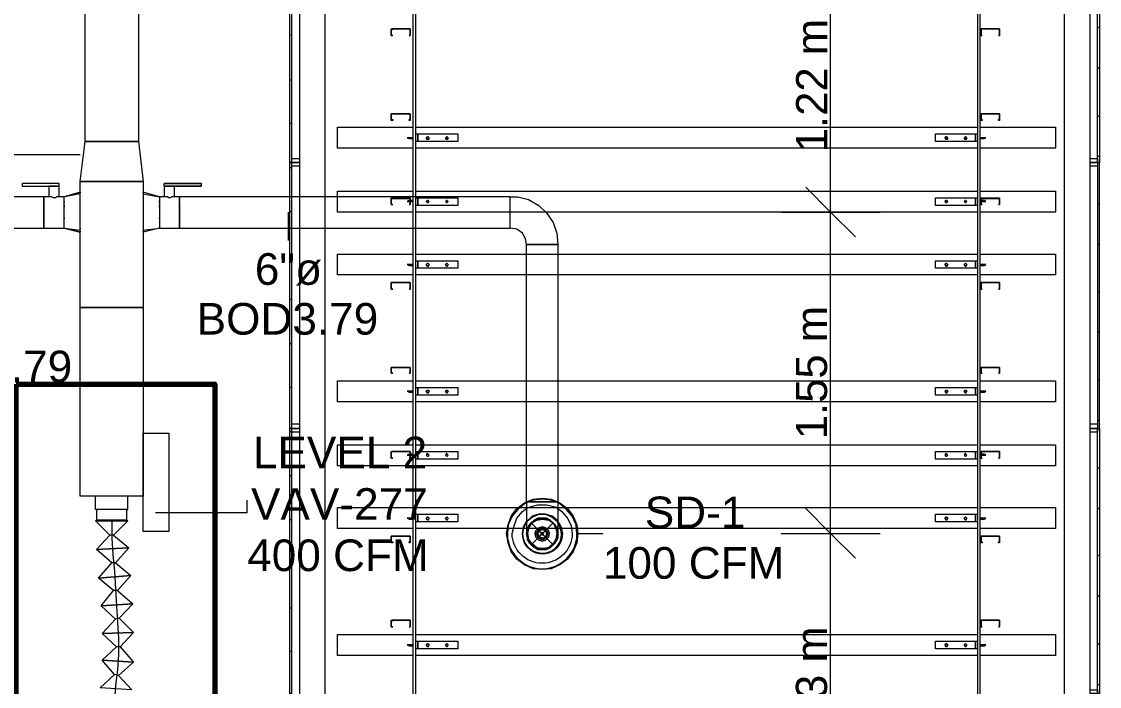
# Model space of a CAD drawing. Header units: metres. Extents: x -2 to 237, y -8 to 52.
# Drawn here: x 8.06 to 13.24, y 14.76 to 17.95 of the extents above; entities that cross this region are included whole.
import ezdxf

# ---------------------------------------------------------------- set-up
doc = ezdxf.new("R2010")
doc.units = ezdxf.units.M
doc.layers.add('HVAC - Ductos', color=5, linetype='Continuous', lineweight=0)
doc.layers.add('PDF2_Text', color=7, linetype='Continuous', lineweight=0)
doc.layers.add('PDF2_Geometry', color=7, linetype='Continuous', lineweight=0, true_color=0xaaaaaa)
doc.styles.add('PDF Helvetica', font='')
doc.styles.get('PDF Helvetica').set_extended_font_data('Helvetica')

msp = doc.modelspace()

# ---------------------------------------------------------------- linework, layer by layer
at = {"layer": 'HVAC - Ductos', "lineweight": 0}
for points in [[(11.948, 13.7221), (11.948, 15.4952), (11.948, 17.0393), (11.948, 18.4962)], [(8.3421, 17.3142), (7.9756, 17.3142)], [(8.2643, 16.9614), (8.2643, 16.9659), (8.2643, 16.9705), (8.2643, 16.9843), (8.2643, 16.998), (8.2643, 17.0163), (8.2643, 17.0393), (8.2643, 17.0576), (8.2643, 17.0759), (8.2643, 17.0897), (8.2643, 17.1034), (8.2643, 17.108), (8.2643, 17.1125), (8.2413, 17.1125), (8.2413, 17.163), (8.2413, 17.1767), (8.0627, 17.1767), (8.0627, 17.163), (8.2413, 17.163), (8.2368, 17.163), (8.2277, 17.163), (8.2231, 17.163), (8.2185, 17.163), (8.2093, 17.163), (8.2047, 17.163), (8.2001, 17.163), (8.1955, 17.163), (8.191, 17.163), (8.191, 17.1125), (8.168, 17.1125), (8.168, 17.1034), (8.168, 17.0897), (8.168, 17.0759), (8.168, 17.0576), (8.168, 17.0393), (8.168, 17.0163), (8.168, 16.998), (8.168, 16.9843), (8.168, 16.9705), (8.168, 16.9659), (8.168, 16.9614), (8.2643, 16.9614), (8.3421, 16.9522), (8.3421, 16.9614), (8.3421, 16.9568)], [(8.7591, 17.163), (8.7545, 17.163), (8.7499, 17.163), (8.7453, 17.163), (8.7453, 17.1125), (8.7224, 17.1125), (8.7224, 17.108), (8.7224, 17.1034), (8.7224, 17.0943), (8.7224, 17.0759), (8.7224, 17.0576), (8.7224, 17.0393), (8.7224, 17.0163), (8.7224, 16.998), (8.7224, 16.9843), (8.7224, 16.9705), (8.7224, 16.9659), (8.7224, 16.9614), (8.8187, 16.9614), (8.8187, 16.9659), (8.8187, 16.9705), (8.8187, 16.9843), (8.8187, 16.998), (8.8187, 17.0163), (8.8187, 17.0393), (8.8187, 17.0576), (8.8187, 17.0759), (8.8187, 17.0943), (8.8187, 17.1034), (8.8187, 17.1125), (8.8187, 17.1034), (8.8187, 17.0943)], [(8.8187, 17.0897), (8.8187, 17.0759), (8.8187, 17.0576), (8.8187, 17.0393), (8.8187, 17.0163), (8.8187, 16.998), (8.8187, 16.9843), (8.8187, 16.9705), (8.8187, 16.9659), (8.8187, 16.9614), (10.4085, 16.9614), (10.4085, 16.9659), (10.4085, 16.9705), (10.4085, 16.9843), (10.4085, 16.998), (10.4085, 17.0163), (10.4085, 17.0393), (10.4085, 17.0576), (10.4085, 17.0759), (10.4085, 17.0897), (10.4085, 17.1034), (10.4085, 17.1125), (10.4452, 17.1125), (10.4955, 17.0988), (10.5459, 17.0713), (10.5826, 17.0347), (10.6147, 16.9889), (10.633, 16.9385), (10.6376, 16.8835), (10.6284, 16.8835), (10.6147, 16.8835), (10.6009, 16.8835), (10.5826, 16.8835), (10.5643, 16.8835), (10.5414, 16.8835), (10.5231, 16.8835), (10.5093, 16.8835), (10.4955, 16.8835), (10.491, 16.8835), (10.4864, 16.8835), (10.4818, 16.911), (10.4681, 16.9385), (10.4406, 16.9568), (10.4085, 16.9614), (10.4085, 16.9659), (10.4085, 16.9705), (10.4085, 16.9843), (10.4085, 16.998), (10.4085, 17.0163), (10.4085, 17.0393), (10.4085, 17.0576), (10.4085, 17.0759), (10.4085, 17.0897), (10.4085, 17.1034), (10.4085, 17.1125), (8.8187, 17.1125), (8.7957, 17.1125), (8.7957, 17.163), (8.9241, 17.163), (8.7453, 17.163), (8.7453, 17.1767)], [(8.9241, 17.1767), (8.7453, 17.1767), (8.9241, 17.1767)], [(8.7499, 17.163), (8.7545, 17.163), (8.7591, 17.163), (8.7637, 17.163), (8.7683, 17.163), (8.7775, 17.163), (8.782, 17.163), (8.7866, 17.163), (8.7912, 17.163), (8.7957, 17.163), (8.7912, 17.163)], [(8.9241, 17.163), (8.9241, 17.1767)], [(11.8288, 17.1584), (11.948, 17.0393), (12.0671, 16.9201)], [(8.2413, 17.1125), (8.2368, 17.1125), (8.2277, 17.1125), (8.2231, 17.108), (8.2139, 17.108), (8.2047, 17.1125), (8.1955, 17.1125), (8.191, 17.1125)], [(8.3421, 17.1355), (8.2643, 17.1125), (8.3421, 17.1355)], [(8.3421, 17.1263), (8.2643, 17.1125)], [(8.3421, 17.1125), (8.3421, 17.1217), (8.3421, 17.1263), (8.3421, 17.1309), (8.3421, 17.1355), (8.3421, 17.1309)], [(8.3421, 17.0255), (8.3421, 17.0485), (8.3421, 17.053), (8.3421, 17.0576), (8.3421, 17.0713), (8.3421, 17.0805), (8.3421, 17.0851), (8.3421, 17.0943), (8.3421, 17.108)], [(8.6446, 17.1263), (8.7224, 17.1125), (8.6446, 17.1355), (8.6446, 17.1309), (8.6446, 17.1263), (8.6446, 17.1217), (8.6446, 17.1125)], [(8.6446, 17.1309), (8.6446, 17.1355)], [(8.6446, 17.108), (8.6446, 17.0943), (8.6446, 17.0851), (8.6446, 17.0805), (8.6446, 17.0713), (8.6446, 17.0576), (8.6446, 17.053), (8.6446, 17.0485), (8.6446, 17.0255)], [(8.7957, 17.1125), (8.7912, 17.1125), (8.782, 17.1125), (8.7729, 17.108), (8.7683, 17.108), (8.7591, 17.1125), (8.7499, 17.1125), (8.7453, 17.1125)], [(8.3421, 16.9659), (8.3421, 16.9843), (8.3421, 16.9889), (8.3421, 16.9935), (8.3421, 17.0026), (8.3421, 17.0163), (8.3421, 17.0209)], [(8.6446, 17.0209), (8.6446, 17.0163), (8.6446, 17.0026), (8.6446, 16.9935), (8.6446, 16.9889), (8.6446, 16.9843), (8.6446, 16.9659)], [(9.341, 17.0393), (9.341, 16.9018)], [(11.7097, 17.0393), (11.948, 17.0393), (12.1862, 17.0393)], [(8.2643, 16.9659), (8.2643, 16.9659)], [(8.2643, 16.9659), (8.2643, 16.9659)], [(8.6446, 16.9614), (8.6446, 16.9522), (8.7224, 16.9614), (8.6446, 16.9431), (8.6446, 16.9476), (8.6446, 16.9431)], [(8.7224, 16.9659), (8.7224, 16.9659)], [(8.7224, 16.9659), (8.7224, 16.9659)], [(10.6376, 15.6464), (10.6284, 15.6464), (10.6147, 15.6464), (10.6009, 15.6464), (10.5826, 15.6464), (10.5643, 15.6464), (10.5414, 15.6464), (10.5231, 15.6464), (10.5093, 15.6464), (10.4955, 15.6464), (10.491, 15.6464), (10.4864, 15.6464), (10.4864, 16.8835), (10.491, 16.8835), (10.4955, 16.8835), (10.5093, 16.8835), (10.5231, 16.8835), (10.5414, 16.8835), (10.5643, 16.8835), (10.5826, 16.8835), (10.6009, 16.8835), (10.6147, 16.8835), (10.6284, 16.8835), (10.6376, 16.8835), (10.6376, 15.6464), (10.6467, 15.6418), (10.6834, 15.6144), (10.7109, 15.5777), (10.7292, 15.5365), (10.7338, 15.4952), (10.7292, 15.4494), (10.7109, 15.4082), (10.6834, 15.3715), (10.6467, 15.3441), (10.6055, 15.3257), (10.5643, 15.3211), (10.5185, 15.3257), (10.4772, 15.3441), (10.4406, 15.3715), (10.4131, 15.4082), (10.3993, 15.4494), (10.3902, 15.4952), (10.3993, 15.5365), (10.4131, 15.5777), (10.4406, 15.6144), (10.4772, 15.6418), (10.4864, 15.6464), (10.491, 15.6464), (10.4955, 15.6464), (10.5093, 15.6464), (10.5231, 15.6464), (10.5414, 15.6464), (10.5643, 15.6464), (10.5826, 15.6464), (10.6009, 15.6464), (10.6147, 15.6464), (10.6284, 15.6464), (10.6376, 15.6464), (10.6376, 15.6281), (10.6376, 15.5823), (10.6376, 15.5456), (10.6376, 15.5182), (10.6376, 15.4998), (10.6376, 15.4952), (10.6376, 15.4723), (10.6284, 15.454), (10.6147, 15.4403), (10.6009, 15.4265), (10.5826, 15.4173), (10.5643, 15.4173), (10.5414, 15.4173), (10.5277, 15.4265), (10.5414, 15.4173), (10.5643, 15.4173), (10.5826, 15.4173), (10.6009, 15.4265), (10.6147, 15.4403), (10.6284, 15.454), (10.6376, 15.4723), (10.6376, 15.4952), (10.6376, 15.4998), (10.6376, 15.4952)], [(8.4201, 15.6098), (8.4201, 15.5594), (8.4155, 15.5548), (8.5712, 15.5548), (8.5666, 15.5594), (8.5621, 15.5594), (8.5483, 15.5594), (8.5208, 15.5594), (8.4934, 15.5594), (8.4659, 15.5594), (8.4429, 15.5594), (8.4246, 15.5594), (8.4201, 15.5594), (8.4246, 15.5594), (8.4429, 15.5594), (8.4659, 15.5594), (8.4934, 15.5594), (8.5208, 15.5594), (8.5483, 15.5594), (8.5621, 15.5594), (8.5666, 15.5594), (8.5666, 15.6098), (8.5712, 15.6098), (8.5666, 15.6098), (8.5575, 15.6098), (8.5483, 15.6098), (8.53, 15.6098), (8.5117, 15.6098), (8.4934, 15.6098), (8.475, 15.6098), (8.4567, 15.6098), (8.4384, 15.6098), (8.4292, 15.6098), (8.4201, 15.6098), (8.4155, 15.6098), (8.4155, 15.6739)], [(8.5712, 15.6098), (8.5712, 15.6739), (8.5666, 15.6739), (8.5575, 15.6739), (8.5483, 15.6739), (8.53, 15.6739), (8.5117, 15.6739), (8.4934, 15.6739), (8.475, 15.6739), (8.4613, 15.6739), (8.4475, 15.6739), (8.4338, 15.6739), (8.4246, 15.6739), (8.4201, 15.6739)], [(8.7041, 15.596), (9.144, 15.596), (9.144, 15.6556)], [(10.4864, 15.6464), (10.5185, 15.6602), (10.5643, 15.6648), (10.6055, 15.6602), (10.6376, 15.6464)], [(10.6376, 15.6418), (10.6055, 15.6556), (10.5643, 15.6602), (10.5185, 15.6556), (10.4864, 15.6418)], [(10.4864, 15.6464), (10.4864, 15.6006), (10.4864, 15.564), (10.4864, 15.5273), (10.4864, 15.5044), (10.4864, 15.4952), (10.491, 15.4723), (10.4955, 15.454), (10.5093, 15.4403), (10.5231, 15.4265), (10.5093, 15.4403), (10.4955, 15.454), (10.491, 15.4723), (10.4864, 15.4952)], [(8.5483, 15.6098), (8.53, 15.6098), (8.5117, 15.6098), (8.4934, 15.6098), (8.475, 15.6098), (8.4567, 15.6098), (8.4429, 15.6098)], [(10.4864, 15.6144), (10.5047, 15.6235), (10.5414, 15.6327), (10.5826, 15.6327), (10.6239, 15.6235), (10.6376, 15.6144)], [(11.8288, 15.6144), (11.948, 15.4952), (12.0671, 15.3761)], [(8.5026, 15.4861), (8.5758, 15.4265), (8.4201, 15.4173), (8.4842, 15.4861), (8.4155, 15.5548), (8.4246, 15.5548), (8.4384, 15.5548), (8.4659, 15.5548), (8.4934, 15.5548), (8.5208, 15.5548), (8.5483, 15.5548), (8.5621, 15.5548), (8.5712, 15.5548), (8.5621, 15.5548), (8.5483, 15.5548), (8.5208, 15.5548), (8.4934, 15.5548), (8.4659, 15.5548), (8.4384, 15.5548), (8.4246, 15.5548), (8.4155, 15.5548), (8.5712, 15.5548), (8.5026, 15.4861), (8.4842, 15.4861)], [(8.4934, 15.5548), (8.4934, 15.4723), (8.498, 15.3945), (8.5071, 15.312), (8.5117, 15.2295), (8.5163, 15.147), (8.5208, 15.0692), (8.5254, 14.9912), (8.5254, 14.9133), (8.5208, 14.8401), (8.5117, 14.7667), (8.5071, 14.6935), (8.5071, 14.611)], [(10.4955, 15.5227), (10.5093, 15.5456), (10.5322, 15.5594), (10.5322, 15.564), (10.5368, 15.564), (10.5643, 15.5686), (10.5414, 15.5686), (10.5231, 15.5594), (10.5093, 15.5456), (10.4955, 15.5319), (10.491, 15.5136), (10.4864, 15.4952)], [(10.4955, 15.5182), (10.491, 15.4952), (10.4955, 15.4677), (10.491, 15.4952), (10.4955, 15.5182), (10.5139, 15.5456), (10.5368, 15.5594), (10.5643, 15.564), (10.5917, 15.5594), (10.6147, 15.5456), (10.6284, 15.5182), (10.633, 15.4952), (10.6284, 15.4677), (10.6147, 15.4448), (10.5917, 15.4265), (10.5643, 15.4219), (10.5368, 15.4265), (10.5139, 15.4448), (10.4955, 15.4677)], [(10.6376, 15.4998), (10.6376, 15.5136), (10.6284, 15.5319), (10.6147, 15.5456), (10.6009, 15.5594), (10.5826, 15.5686), (10.5643, 15.5686), (10.5872, 15.564), (10.5917, 15.564), (10.5963, 15.5594)], [(10.5917, 15.5594), (10.6147, 15.5456), (10.6284, 15.5227)], [(10.4864, 15.4952), (10.4864, 15.4952)], [(10.4864, 15.4952), (10.4864, 15.4952)], [(10.491, 15.5182), (10.491, 15.5227), (10.4955, 15.5273)], [(10.633, 15.5273), (10.633, 15.5227), (10.633, 15.5182), (10.6376, 15.4952), (10.633, 15.4677)], [(10.7338, 15.4952), (10.853, 15.4952)], [(11.7097, 15.4952), (11.948, 15.4952), (12.1862, 15.4952)], [(10.4955, 15.4631), (10.491, 15.4631), (10.491, 15.4677)], [(10.5322, 15.4265), (10.5093, 15.4403), (10.4955, 15.4631)], [(10.6284, 15.4631), (10.6147, 15.4403), (10.5917, 15.4265)], [(10.633, 15.4677), (10.633, 15.4631)], [(8.5117, 15.3532), (8.585, 15.2937), (8.4292, 15.2799), (8.4934, 15.3532), (8.4201, 15.4173), (8.5758, 15.4265), (8.5117, 15.3532), (8.4934, 15.3532)], [(10.5231, 15.4265), (10.5231, 15.4265)], [(10.5231, 15.4265), (10.5231, 15.4265)], [(10.5368, 15.4219), (10.5322, 15.4219), (10.5322, 15.4265)], [(10.5872, 15.4265), (10.5643, 15.4173), (10.5368, 15.4265)], [(10.5963, 15.4265), (10.5917, 15.4219), (10.5872, 15.4219)], [(10.6009, 15.4265), (10.6009, 15.4265)], [(10.6009, 15.4265), (10.6009, 15.4265)], [(8.5208, 15.2203), (8.5942, 15.1562), (8.4429, 15.147), (8.5026, 15.2203), (8.4292, 15.2799), (8.585, 15.2937), (8.5208, 15.2203), (8.5026, 15.2203)], [(8.53, 15.0874), (8.5988, 15.0188), (8.4475, 15.0142), (8.5117, 15.0829), (8.4429, 15.147), (8.5942, 15.1562), (8.53, 15.0874), (8.5117, 15.0829)], [(8.5346, 14.95), (8.5988, 14.8767), (8.4475, 14.8859), (8.5163, 14.95), (8.4475, 15.0142), (8.5988, 15.0188), (8.5346, 14.95), (8.5163, 14.95)], [(8.5254, 14.8125), (8.5896, 14.7439), (8.4384, 14.753), (8.5071, 14.8171), (8.4475, 14.8859), (8.5988, 14.8767), (8.5254, 14.8125), (8.5071, 14.8171)]]:
    msp.add_lwpolyline(points, dxfattribs=at)
for points in [[(8.3651, 17.3783), (8.3651, 18.3771), (8.6216, 18.3771), (8.6216, 17.3783)], [(8.6216, 17.3783), (8.6446, 17.1859), (8.3421, 17.1859), (8.3651, 17.3783)], [(8.3421, 16.5811), (8.3421, 17.1859), (8.6446, 17.1859), (8.6446, 16.5811)], [(8.168, 16.9614), (8.168, 16.9659), (8.168, 16.9705), (8.168, 16.9843), (8.168, 16.998), (8.168, 17.0163), (8.168, 17.0393), (8.168, 17.0576), (8.168, 17.0759), (8.168, 17.0897), (8.168, 17.1034), (8.168, 17.1125), (7.38, 17.1125), (7.38, 17.1034), (7.38, 17.0897), (7.38, 17.0759), (7.38, 17.0576), (7.38, 17.0393), (7.38, 17.0163), (7.38, 16.998), (7.38, 16.9843), (7.38, 16.9705), (7.38, 16.9659), (7.38, 16.9614)], [(8.7224, 17.0851), (8.7224, 17.0943)], [(8.2643, 17.0897), (8.2643, 17.0851)], [(8.2643, 17.0713), (8.2643, 17.0667), (8.2643, 17.0622), (8.2643, 17.0667)], [(8.7224, 17.0622), (8.7224, 17.0667), (8.7224, 17.0713), (8.7224, 17.0667)], [(8.2643, 17.0118), (8.2643, 17.0072)], [(8.7224, 17.0072), (8.7224, 17.0118)], [(8.3421, 16.9431), (8.2643, 16.9614), (8.3421, 16.9431), (8.3421, 16.9476)], [(8.3421, 15.6739), (8.3421, 16.5811), (8.6446, 16.5811), (8.6446, 15.6739)], [(8.7683, 15.5044), (8.6446, 15.5044), (8.6446, 15.9763), (8.7683, 15.9763)], [(8.4201, 15.5594), (8.4292, 15.5594), (8.4429, 15.5594), (8.4567, 15.5594), (8.475, 15.5594), (8.4934, 15.5594), (8.5117, 15.5594), (8.53, 15.5594), (8.5483, 15.5594), (8.5575, 15.5594), (8.5666, 15.5594), (8.5575, 15.5594), (8.5483, 15.5594), (8.53, 15.5594), (8.5117, 15.5594), (8.4934, 15.5594), (8.475, 15.5594), (8.4567, 15.5594), (8.4429, 15.5594), (8.4292, 15.5594)], [(10.4864, 15.5502), (10.4726, 15.5273), (10.4681, 15.4952), (10.4726, 15.5273)], [(10.491, 15.5548), (10.5139, 15.5777), (10.5459, 15.5869), (10.578, 15.5869), (10.6101, 15.5777), (10.6376, 15.5548), (10.6376, 15.5502), (10.6376, 15.5548), (10.6101, 15.5777), (10.578, 15.5869), (10.5459, 15.5869), (10.5139, 15.5777), (10.491, 15.5548), (10.4864, 15.5502)], [(10.633, 15.5548), (10.6101, 15.5731), (10.578, 15.5869), (10.5459, 15.5869), (10.5139, 15.5731), (10.491, 15.5548), (10.4864, 15.5456), (10.491, 15.5548), (10.5139, 15.5731), (10.5459, 15.5869), (10.578, 15.5869), (10.6101, 15.5731), (10.633, 15.5548), (10.6376, 15.5456)], [(10.633, 15.4723), (10.6284, 15.4585), (10.6147, 15.4403), (10.6009, 15.4311), (10.5826, 15.4219), (10.5643, 15.4173), (10.5414, 15.4219), (10.5277, 15.4311), (10.5093, 15.4403), (10.5001, 15.4585), (10.491, 15.4723), (10.491, 15.4952), (10.491, 15.5136), (10.5001, 15.5319), (10.5093, 15.5456), (10.5277, 15.5548), (10.5414, 15.564), (10.5643, 15.5686), (10.5826, 15.564), (10.6009, 15.5548), (10.6147, 15.5456), (10.6284, 15.5319), (10.633, 15.5136), (10.6376, 15.4952)], [(10.5322, 15.509), (10.5277, 15.4952), (10.5322, 15.509), (10.5459, 15.5227), (10.5643, 15.5273), (10.578, 15.5227), (10.5917, 15.509), (10.5963, 15.4952), (10.5917, 15.509), (10.578, 15.5227), (10.5643, 15.5273), (10.5459, 15.5227)], [(10.5917, 15.4769), (10.5963, 15.4952), (10.5917, 15.4769), (10.578, 15.4631), (10.5643, 15.4585), (10.5459, 15.4631), (10.5322, 15.4769), (10.5277, 15.4952), (10.5322, 15.4769), (10.5459, 15.4631), (10.5643, 15.4585), (10.578, 15.4631)], [(10.5414, 15.509), (10.5368, 15.4952), (10.5414, 15.509), (10.5551, 15.5182), (10.5689, 15.5182), (10.5826, 15.509), (10.5872, 15.4952), (10.5826, 15.509), (10.5689, 15.5182), (10.5551, 15.5182)], [(10.5826, 15.4769), (10.5872, 15.4952), (10.5826, 15.4769), (10.5689, 15.4677), (10.5551, 15.4677), (10.5414, 15.4769), (10.5368, 15.4952), (10.5414, 15.4769), (10.5551, 15.4677), (10.5689, 15.4677)], [(10.578, 15.4769), (10.5643, 15.4723), (10.5505, 15.4769), (10.5414, 15.4952), (10.5505, 15.509), (10.5643, 15.5136), (10.578, 15.509), (10.5826, 15.4952)], [(10.5597, 15.4998), (10.5551, 15.4952), (10.5597, 15.4998), (10.5643, 15.4998), (10.5689, 15.4952), (10.5643, 15.4998)], [(10.5643, 15.4907), (10.5689, 15.4952), (10.5643, 15.4861), (10.5597, 15.4861), (10.5551, 15.4952), (10.5597, 15.4907)]]:
    msp.add_lwpolyline(points, close=True, dxfattribs=at)
for points in [[(10.4864, 15.6418), (10.4772, 15.6372), (10.4452, 15.6098), (10.4177, 15.5777), (10.3993, 15.5365), (10.3948, 15.4952, 1.013808), (10.7292, 15.4952), (10.7246, 15.5365), (10.7064, 15.5777), (10.6788, 15.6098), (10.6467, 15.6372), (10.6376, 15.6418)], [(10.6376, 15.6144), (10.6559, 15.6006), (10.6834, 15.5686), (10.7018, 15.5319), (10.7064, 15.4952, -0.994658), (10.4177, 15.4952), (10.4269, 15.5319), (10.4406, 15.5686), (10.4681, 15.6006), (10.4864, 15.6144)]]:
    msp.add_lwpolyline(points, format="xyb", dxfattribs=at)
msp.add_lwpolyline([(10.4681, 15.4952, 1.387289), (10.6376, 15.5456), (10.6513, 15.5273), (10.6559, 15.4952, -1.387289), (10.4864, 15.5456), (10.4726, 15.5273), (10.4681, 15.4952, 1.010303), (10.6605, 15.4952), (10.6513, 15.5273), (10.6376, 15.5502, -1.442333)], format="xyb", close=True, dxfattribs=at)
at = {"layer": 'PDF2_Geometry', "lineweight": 0}
for points in [[(9.3501, 13.4472), (9.3593, 13.4472), (9.3593, 14.7255), (9.3501, 14.7255), (9.3501, 15.9992), (9.3593, 15.9992), (9.3593, 17.2775), (9.3501, 17.2775), (9.3501, 18.5558), (9.3593, 18.5558), (9.3593, 19.7654), (9.3959, 19.7654), (9.3959, 21.0895), (9.5197, 21.0895), (9.5288, 21.0849), (13.0613, 21.0849), (13.0704, 21.0895), (13.0704, 19.7654), (13.1942, 19.7654), (13.1942, 21.0895), (13.0704, 21.0895)], [(9.5197, 21.0895), (9.5197, 19.7654), (9.5197, 18.4458), (13.0704, 18.4458), (13.0704, 19.7654), (13.1942, 19.7654), (13.1942, 13.4472), (9.3959, 13.4472), (9.3959, 13.4518), (9.3959, 13.4472), (9.3959, 11.9765), (9.5197, 11.9765), (9.5197, 10.657), (13.0704, 10.657), (13.0704, 11.9765), (13.1942, 11.9765), (13.1942, 13.3235), (13.1942, 13.4472)], [(9.3959, 19.747), (9.3593, 19.747), (9.3593, 19.7654), (9.3959, 19.7654), (9.3959, 13.4472), (9.3959, 13.3235), (9.3959, 11.9765), (9.3959, 12.2285), (9.3593, 12.2285), (9.3593, 13.4472), (9.3501, 13.4472), (9.3501, 12.2285), (9.3593, 12.2285), (9.3593, 12.2468), (9.3959, 12.2468), (9.3959, 12.2285), (9.3959, 11.9765), (9.3959, 13.4472)], [(13.1942, 17.2958), (13.2308, 17.2958), (13.2308, 17.2775), (13.1942, 17.2775), (13.2308, 17.2775), (13.2308, 18.5558), (13.24, 18.5558), (13.24, 18.7619)], [(9.3593, 12.2285), (9.3501, 12.2285), (9.3501, 13.4472), (9.3501, 14.7255), (9.3593, 14.7255), (9.3593, 15.9992), (9.3501, 15.9992), (9.3501, 17.2775), (9.3593, 17.2775), (9.3593, 18.5558), (9.3501, 18.5558)], [(13.24, 18.5787), (13.2308, 18.5741), (13.2308, 18.5558), (13.1942, 18.5558), (13.2308, 18.5558), (13.24, 18.5558), (13.24, 17.2775), (13.2308, 17.2775), (13.2308, 15.9992), (13.24, 15.9992), (13.24, 14.7255), (13.2308, 14.7255), (13.2308, 13.4472), (13.24, 13.4472)], [(13.2308, 12.2468), (13.2308, 13.4106), (13.1942, 13.4106), (13.2308, 13.4106), (13.2308, 13.4289), (13.1942, 13.4289), (13.2308, 13.4289), (13.2308, 13.4472), (13.1942, 13.4472), (9.3959, 13.4472), (9.5197, 13.4472), (9.5197, 18.3221), (13.0704, 18.3221), (13.0704, 13.4472), (13.1942, 13.4472), (13.1942, 13.4518), (13.1942, 13.4472), (13.1942, 13.4289), (9.3959, 13.4289), (9.3959, 13.4472), (9.3593, 13.4472), (9.3547, 13.4472), (9.3501, 13.4426)], [(12.6718, 13.4472), (12.7589, 13.4472), (13.0522, 13.4472), (12.7589, 13.4472), (12.6718, 13.4472), (12.6718, 13.4656), (12.6764, 13.4656), (12.6673, 13.4656), (12.6673, 13.4472), (12.6673, 18.3221), (12.6535, 18.3221), (12.6535, 13.4472), (9.9549, 13.4472), (9.9549, 18.3221), (9.9412, 18.3221), (9.9412, 13.4472), (9.9274, 13.4472), (9.8358, 13.4472), (9.5884, 13.4472), (9.8358, 13.4472), (9.9274, 13.4472), (9.9412, 13.4472)], [(13.24, 17.9281), (13.2308, 17.9236)], [(9.3593, 17.8914), (9.3501, 17.8869)], [(9.845, 17.8869), (9.845, 17.8869)], [(9.9228, 17.8869), (9.9228, 17.8869)], [(12.6764, 17.8869), (12.6764, 17.8869)], [(12.7543, 17.8869), (12.7543, 17.8869)], [(13.24, 17.7357), (13.2308, 17.7265)], [(9.3593, 17.6761), (9.3501, 17.6715)], [(9.9274, 17.5112), (9.9274, 17.5112)], [(9.9274, 17.5112), (9.9274, 17.5112)], [(12.6718, 17.5112), (12.6718, 17.5112)], [(12.7589, 17.5112), (12.7589, 17.5112)], [(12.7589, 17.5112), (12.7589, 17.5112)], [(9.3593, 17.4654), (9.3501, 17.4654)], [(13.24, 17.502), (13.2308, 17.4974)], [(9.9412, 17.3462), (9.5792, 17.3462), (9.5792, 17.447), (9.9412, 17.447)], [(9.9549, 17.447), (12.6535, 17.447)], [(9.9549, 17.415), (9.9641, 17.415), (10.1566, 17.415), (10.1566, 17.3783), (9.9641, 17.3783), (9.9549, 17.3783)], [(12.6535, 17.3783), (12.6444, 17.3783), (12.452, 17.3783), (12.452, 17.415), (12.6444, 17.415), (12.6535, 17.415)], [(12.6673, 17.447), (13.0292, 17.447), (13.0292, 17.3462), (12.6673, 17.3462)], [(9.9412, 17.3966), (9.9228, 17.3966), (9.9137, 17.3966), (9.9228, 17.392), (9.9412, 17.392)], [(9.9228, 17.392), (9.9228, 17.3966)], [(9.9641, 17.4012), (9.9641, 17.4012)], [(9.9641, 17.392), (9.9641, 17.3874)], [(12.6444, 17.4012), (12.6444, 17.4012)], [(12.6444, 17.3874), (12.6444, 17.392)], [(12.6673, 17.392), (12.6856, 17.392), (12.6948, 17.3966), (12.6856, 17.3966), (12.6673, 17.3966)], [(12.6856, 17.3966), (12.6856, 17.392)], [(12.6856, 17.3966), (12.6856, 17.3966)], [(12.6535, 17.3462), (9.9549, 17.3462)], [(13.24, 17.3096), (13.2308, 17.305)], [(9.3593, 17.2546), (9.3501, 17.25)], [(9.3959, 17.2592), (9.3593, 17.2592), (9.3593, 17.2775), (9.3959, 17.2775), (9.3593, 17.2775), (9.3593, 17.2958), (9.3959, 17.2958)], [(13.1942, 14.7439), (13.2308, 14.7439), (13.2308, 14.7255), (13.1942, 14.7255), (13.2308, 14.7255), (13.2308, 15.9992), (13.24, 15.9992), (13.24, 17.2775), (13.2308, 17.2775), (13.2308, 17.2592), (13.1942, 17.2592)], [(9.9412, 17.0393), (9.5792, 17.0393), (9.5792, 17.1401), (9.9412, 17.1401)], [(9.9412, 17.0943), (9.9274, 17.0943), (9.9228, 17.0943), (9.9137, 17.0897), (9.9228, 17.0897), (9.9274, 17.0897), (9.9412, 17.0897)], [(9.9228, 17.0897), (9.9228, 17.0943)], [(9.9274, 17.1034), (9.9274, 17.1034)], [(9.9549, 17.1401), (12.6535, 17.1401)], [(9.9549, 17.108), (9.9641, 17.108), (10.1566, 17.108), (10.1566, 17.0713), (9.9641, 17.0713), (9.9549, 17.0713)], [(9.9641, 17.0988), (9.9641, 17.0943)], [(12.6535, 17.0713), (12.6444, 17.0713), (12.452, 17.0713), (12.452, 17.108), (12.6444, 17.108), (12.6535, 17.108)], [(12.6444, 17.0943), (12.6444, 17.0988)], [(12.6673, 17.1401), (13.0292, 17.1401), (13.0292, 17.0393), (12.6673, 17.0393)], [(12.6718, 17.1034), (12.6718, 17.1034)], [(12.6718, 17.0897), (12.6856, 17.0897), (12.6948, 17.0897), (12.6856, 17.0943), (12.6718, 17.0943)], [(12.6856, 17.0943), (12.6856, 17.0897)], [(12.7589, 17.1034), (12.7589, 17.1034)], [(9.3593, 17.0439), (9.3501, 17.0393)], [(9.845, 17.0759), (9.845, 17.0759)], [(9.9228, 17.0759), (9.9228, 17.0759)], [(9.9641, 17.0851), (9.9641, 17.0851)], [(12.6444, 17.0851), (12.6444, 17.0851)], [(12.6764, 17.0759), (12.6764, 17.0759)], [(12.6856, 17.0897), (12.6856, 17.0897)], [(12.7543, 17.0759), (12.7543, 17.0759)], [(13.24, 17.0805), (13.2308, 17.0759)], [(12.6535, 17.0393), (9.9549, 17.0393)], [(13.24, 16.8881), (13.2308, 16.8789)], [(9.9412, 16.7369), (9.5792, 16.7369), (9.5792, 16.8376), (9.9412, 16.8376)], [(9.9549, 16.8376), (12.6535, 16.8376)], [(12.6673, 16.8376), (13.0292, 16.8376), (13.0292, 16.7369), (12.6673, 16.7369)], [(9.3593, 16.8331), (9.3501, 16.8285)], [(9.9412, 16.7873), (9.9228, 16.7873), (9.9137, 16.7873), (9.9228, 16.7827), (9.9412, 16.7827)], [(9.9228, 16.7827), (9.9228, 16.7873)], [(9.9549, 16.8056), (9.9641, 16.8056), (10.1566, 16.8056), (10.1566, 16.769), (9.9641, 16.769), (9.9549, 16.769)], [(9.9641, 16.7918), (9.9641, 16.7918)], [(9.9641, 16.7827), (9.9641, 16.7781)], [(12.6535, 16.769), (12.6444, 16.769), (12.452, 16.769), (12.452, 16.8056), (12.6444, 16.8056), (12.6535, 16.8056)], [(12.6444, 16.7918), (12.6444, 16.7918)], [(12.6444, 16.7781), (12.6444, 16.7827)], [(12.6673, 16.7827), (12.6856, 16.7827), (12.6948, 16.7873), (12.6856, 16.7873), (12.6673, 16.7873)], [(12.6856, 16.7873), (12.6856, 16.7827)], [(12.6856, 16.7873), (12.6856, 16.7873)], [(12.6535, 16.7369), (9.9549, 16.7369)], [(9.9274, 16.7002), (9.9274, 16.7002)], [(9.9274, 16.7002), (9.9274, 16.7002)], [(12.6718, 16.7002), (12.6718, 16.7002)], [(12.7589, 16.7002), (12.7589, 16.7002)], [(12.7589, 16.7002), (12.7589, 16.7002)], [(9.845, 16.6682), (9.845, 16.6682)], [(9.9228, 16.6682), (9.9228, 16.6682)], [(12.6764, 16.6682), (12.6764, 16.6682)], [(12.7543, 16.6682), (12.7543, 16.6682)], [(13.24, 16.659), (13.2308, 16.6544)], [(9.3593, 16.6223), (9.3501, 16.6178)], [(13.24, 16.4665), (13.2308, 16.4574)], [(9.3593, 16.4116), (9.3501, 16.4024)], [(9.845, 16.265), (9.845, 16.265)], [(9.9228, 16.265), (9.9228, 16.265)], [(9.9274, 16.2924), (9.9274, 16.2924)], [(9.9274, 16.2924), (9.9274, 16.2924)], [(12.6718, 16.2924), (12.6718, 16.2924)], [(12.6764, 16.265), (12.6764, 16.265)], [(12.7543, 16.265), (12.7543, 16.265)], [(12.7589, 16.2924), (12.7589, 16.2924)], [(12.7589, 16.2924), (12.7589, 16.2924)], [(9.9412, 16.1275), (9.5792, 16.1275), (9.5792, 16.2283), (9.9412, 16.2283)], [(9.9549, 16.2283), (12.6535, 16.2283)], [(12.6673, 16.2283), (13.0292, 16.2283), (13.0292, 16.1275), (12.6673, 16.1275)], [(13.24, 16.2329), (13.2308, 16.2283)], [(9.3593, 16.1962), (9.3501, 16.1962)], [(9.9412, 16.1779), (9.9228, 16.1779), (9.9137, 16.1779), (9.9228, 16.1733), (9.9412, 16.1733)], [(9.9228, 16.1779), (9.9228, 16.1779)], [(9.9228, 16.1733), (9.9228, 16.1779)], [(9.9549, 16.1962), (9.9641, 16.1962), (10.1566, 16.1962), (10.1566, 16.1596), (9.9641, 16.1596), (9.9549, 16.1596)], [(9.9641, 16.1825), (9.9641, 16.1825)], [(9.9641, 16.1733), (9.9641, 16.1688)], [(12.6535, 16.1596), (12.6444, 16.1596), (12.452, 16.1596), (12.452, 16.1962), (12.6444, 16.1962), (12.6535, 16.1962)], [(12.6444, 16.1825), (12.6444, 16.1825)], [(12.6444, 16.1688), (12.6444, 16.1733)], [(12.6673, 16.1733), (12.6856, 16.1733), (12.6948, 16.1779), (12.6856, 16.1779), (12.6673, 16.1779)], [(12.6856, 16.1779), (12.6856, 16.1733)], [(12.6535, 16.1275), (9.9549, 16.1275)], [(9.3959, 15.9809), (9.3593, 15.9809), (9.3593, 15.9992), (9.3593, 16.0221), (9.3959, 16.0221)], [(13.1942, 16.0221), (13.2308, 16.0221), (13.2308, 15.9992), (13.1942, 15.9992), (13.2308, 15.9992), (13.2308, 15.9809), (13.1942, 15.9809)], [(13.24, 16.0405), (13.2308, 16.0359)], [(9.3593, 15.9855), (9.3501, 15.9809)], [(9.3959, 15.9992), (9.3593, 15.9992), (9.3959, 15.9992)], [(9.9412, 15.8205), (9.5792, 15.8205), (9.5792, 15.9213), (9.9412, 15.9213)], [(9.9549, 15.9213), (12.6535, 15.9213)], [(12.6673, 15.9213), (13.0292, 15.9213), (13.0292, 15.8205), (12.6673, 15.8205)], [(9.845, 15.8572), (9.845, 15.8572)], [(9.9412, 15.8755), (9.9274, 15.8755), (9.9228, 15.8755), (9.9137, 15.8709), (9.9228, 15.8709), (9.9274, 15.8709), (9.9412, 15.8709)], [(9.9228, 15.8709), (9.9228, 15.8755)], [(9.9228, 15.8709), (9.9228, 15.8709)], [(9.9228, 15.8572), (9.9228, 15.8572)], [(9.9549, 15.8893), (9.9641, 15.8893), (10.1566, 15.8893), (10.1566, 15.8526), (9.9641, 15.8526), (9.9549, 15.8526)], [(9.9641, 15.8801), (9.9641, 15.8755)], [(9.9641, 15.8663), (9.9641, 15.8663)], [(12.6535, 15.8526), (12.6444, 15.8526), (12.452, 15.8526), (12.452, 15.8893), (12.6444, 15.8893), (12.6535, 15.8893)], [(12.6444, 15.8755), (12.6444, 15.8801)], [(12.6444, 15.8663), (12.6444, 15.8663)], [(12.6718, 15.8709), (12.6856, 15.8709), (12.6948, 15.8709), (12.6856, 15.8755), (12.6718, 15.8755)], [(12.6764, 15.8572), (12.6764, 15.8572)], [(12.6856, 15.8755), (12.6856, 15.8709)], [(12.7543, 15.8572), (12.7543, 15.8572)], [(12.6535, 15.8205), (9.9549, 15.8205)], [(13.24, 15.8114), (13.2308, 15.8068)], [(9.3593, 15.7747), (9.3501, 15.7701)], [(9.9412, 15.5182), (9.5792, 15.5182), (9.5792, 15.619), (9.9412, 15.619)], [(9.9549, 15.619), (12.6535, 15.619)], [(12.6673, 15.619), (13.0292, 15.619), (13.0292, 15.5182), (12.6673, 15.5182)], [(13.24, 15.619), (13.2308, 15.6098)], [(9.3593, 15.564), (9.3501, 15.5594)], [(9.9412, 15.5686), (9.9228, 15.5686), (9.9137, 15.5686), (9.9228, 15.564), (9.9412, 15.564)], [(9.9228, 15.5686), (9.9228, 15.5686)], [(9.9228, 15.564), (9.9228, 15.5686)], [(9.9549, 15.5869), (9.9641, 15.5869), (10.1566, 15.5869), (10.1566, 15.5502), (9.9641, 15.5502), (9.9549, 15.5502)], [(9.9641, 15.5731), (9.9641, 15.5731)], [(9.9641, 15.564), (9.9641, 15.5594)], [(12.6535, 15.5502), (12.6444, 15.5502), (12.452, 15.5502), (12.452, 15.5869), (12.6444, 15.5869), (12.6535, 15.5869)], [(12.6444, 15.5731), (12.6444, 15.5731)], [(12.6444, 15.5594), (12.6444, 15.564)], [(12.6673, 15.564), (12.6856, 15.564), (12.6948, 15.5686), (12.6856, 15.5686), (12.6673, 15.5686)], [(12.6856, 15.5686), (12.6856, 15.564)], [(12.6535, 15.5182), (9.9549, 15.5182)], [(9.9274, 15.4815), (9.9274, 15.4815)], [(9.9274, 15.4815), (9.9274, 15.4815)], [(12.6718, 15.4815), (12.6718, 15.4815)], [(12.7589, 15.4815), (12.7589, 15.4815)], [(12.7589, 15.4815), (12.7589, 15.4815)], [(13.24, 15.3899), (13.2308, 15.3853)], [(9.3593, 15.3532), (9.3501, 15.3486)], [(13.24, 15.1974), (13.2308, 15.1882)], [(9.3593, 15.1424), (9.3501, 15.1333)], [(9.845, 15.0462), (9.845, 15.0462)], [(9.9228, 15.0462), (9.9228, 15.0462)], [(12.6764, 15.0462), (12.6764, 15.0462)], [(12.7543, 15.0462), (12.7543, 15.0462)], [(9.9412, 14.9087), (9.5792, 14.9087), (9.5792, 15.0096), (9.9412, 15.0096)], [(9.9549, 15.0096), (12.6535, 15.0096)], [(9.9549, 14.9775), (9.9641, 14.9775), (10.1566, 14.9775), (10.1566, 14.9408), (9.9641, 14.9408), (9.9549, 14.9408)], [(12.6535, 14.9408), (12.6444, 14.9408), (12.452, 14.9408), (12.452, 14.9775), (12.6444, 14.9775), (12.6535, 14.9775)], [(12.6673, 15.0096), (13.0292, 15.0096), (13.0292, 14.9087), (12.6673, 14.9087)], [(9.3593, 14.9271), (9.3501, 14.9271)], [(9.9412, 14.9592), (9.9228, 14.9592), (9.9137, 14.9592), (9.9228, 14.9546), (9.9412, 14.9546)], [(9.9228, 14.9592), (9.9228, 14.9592)], [(9.9228, 14.9546), (9.9228, 14.9592)], [(9.9641, 14.9638), (9.9641, 14.9638)], [(9.9641, 14.9546), (9.9641, 14.95)], [(12.6444, 14.9638), (12.6444, 14.9638)], [(12.6444, 14.95), (12.6444, 14.9546)], [(12.6673, 14.9546), (12.6856, 14.9546), (12.6948, 14.9592), (12.6856, 14.9592), (12.6673, 14.9592)], [(12.6856, 14.9592), (12.6856, 14.9546)], [(13.24, 14.9684), (13.2308, 14.9592)], [(12.6535, 14.9087), (9.9549, 14.9087)], [(13.24, 14.7713), (13.2308, 14.7667)]]:
    msp.add_lwpolyline(points, dxfattribs=at)
for points in [[(9.8358, 17.9144), (9.8358, 17.919), (9.8404, 17.919), (9.9274, 17.919), (9.9274, 17.9144), (9.9274, 17.8869), (9.9228, 17.8869), (9.9274, 17.8869), (9.9274, 17.9144), (9.9274, 17.919), (9.8404, 17.919), (9.8404, 17.9144), (9.8358, 17.9144), (9.8358, 17.8869)], [(9.845, 17.8869), (9.8358, 17.8869)], [(12.6673, 17.9144), (12.6673, 17.919), (12.6718, 17.919), (12.7589, 17.919), (12.7589, 17.9144), (12.7589, 17.8869), (12.7543, 17.8869), (12.7589, 17.8869), (12.7589, 17.9144), (12.7589, 17.919), (12.6718, 17.919), (12.6718, 17.9144), (12.6718, 17.8869), (12.6764, 17.8869), (12.6673, 17.8869)], [(9.8358, 17.5112), (9.8404, 17.5112), (9.9274, 17.5112), (9.9274, 17.4791), (9.9228, 17.4791), (9.9228, 17.4837), (9.9274, 17.4837), (9.9274, 17.5112), (9.8404, 17.5112), (9.8358, 17.5112), (9.8358, 17.4837), (9.845, 17.4837), (9.845, 17.4791), (9.8358, 17.4791)], [(12.6673, 17.5112), (12.6718, 17.5112), (12.7589, 17.5112), (12.7589, 17.4791), (12.7543, 17.4791), (12.7543, 17.4837), (12.7589, 17.4837), (12.7589, 17.5112), (12.6718, 17.5112), (12.6718, 17.4837), (12.6764, 17.4837), (12.6764, 17.4791), (12.6673, 17.4791)], [(9.9641, 17.3783), (9.9641, 17.415)], [(12.6444, 17.3783), (12.6444, 17.415)], [(9.9641, 17.3966), (9.9641, 17.392), (9.9641, 17.3874), (9.9641, 17.392), (9.9641, 17.3966), (9.9641, 17.4012), (9.9641, 17.3966), (9.9641, 17.3874), (9.9641, 17.3966), (9.9641, 17.4012)], [(10.0053, 17.3966), (10.0099, 17.392), (10.0145, 17.3874), (10.0191, 17.3966), (10.0145, 17.4012), (10.0099, 17.4012)], [(10.0191, 17.3966), (10.0145, 17.3874), (10.0099, 17.3874), (10.0053, 17.3966), (10.0099, 17.4012), (10.0145, 17.4012)], [(10.0969, 17.3966), (10.1015, 17.392), (10.1061, 17.3874), (10.1107, 17.3966), (10.1061, 17.4012), (10.1015, 17.4012)], [(10.1107, 17.3966), (10.1061, 17.3874), (10.1015, 17.3874), (10.0969, 17.3966), (10.1015, 17.4012), (10.1061, 17.4012)], [(12.4978, 17.3966), (12.5024, 17.392), (12.5069, 17.3874), (12.5115, 17.3966), (12.5069, 17.4012), (12.5024, 17.4012)], [(12.5115, 17.3966), (12.5069, 17.3874), (12.5024, 17.3874), (12.4978, 17.3966), (12.5024, 17.4012), (12.5069, 17.4012)], [(12.5894, 17.3966), (12.594, 17.392), (12.5986, 17.3874), (12.6031, 17.3966), (12.5986, 17.4012), (12.594, 17.4012)], [(12.6031, 17.3966), (12.5986, 17.3874), (12.594, 17.3874), (12.5894, 17.3966), (12.594, 17.4012), (12.5986, 17.4012)], [(12.6444, 17.3966), (12.6444, 17.392), (12.6444, 17.3874), (12.6444, 17.392), (12.6444, 17.3966), (12.6444, 17.4012), (12.6444, 17.3966), (12.6444, 17.3874), (12.6444, 17.3966), (12.6444, 17.4012)], [(9.8358, 17.1034), (9.8358, 17.108), (9.8404, 17.108), (9.9274, 17.108), (9.9274, 17.1034), (9.9274, 17.0759), (9.9228, 17.0759), (9.9274, 17.0759), (9.9274, 17.1034), (9.8404, 17.1034), (9.8358, 17.1034), (9.8358, 17.0759)], [(9.9641, 17.0713), (9.9641, 17.108)], [(9.9641, 17.0897), (9.9641, 17.0851), (9.9641, 17.0897), (9.9641, 17.0943), (9.9641, 17.0988), (9.9641, 17.0943), (9.9641, 17.0897), (9.9641, 17.0851), (9.9641, 17.0897), (9.9641, 17.0943)], [(10.0053, 17.0897), (10.0099, 17.0851), (10.0145, 17.0851), (10.0191, 17.0897), (10.0145, 17.0943), (10.0099, 17.0943)], [(10.0191, 17.0897), (10.0145, 17.0851), (10.0099, 17.0851), (10.0053, 17.0897), (10.0099, 17.0943), (10.0145, 17.0943)], [(10.0969, 17.0897), (10.1015, 17.0851), (10.1061, 17.0851), (10.1107, 17.0897), (10.1061, 17.0943), (10.1015, 17.0943)], [(10.1107, 17.0897), (10.1061, 17.0851), (10.1015, 17.0851), (10.0969, 17.0897), (10.1015, 17.0943), (10.1061, 17.0943)], [(12.4978, 17.0897), (12.5024, 17.0851), (12.5069, 17.0851), (12.5115, 17.0897), (12.5069, 17.0943), (12.5024, 17.0943)], [(12.5115, 17.0897), (12.5069, 17.0851), (12.5024, 17.0851), (12.4978, 17.0897), (12.5024, 17.0943), (12.5069, 17.0943)], [(12.5894, 17.0897), (12.594, 17.0851), (12.5986, 17.0851), (12.6031, 17.0897), (12.5986, 17.0943), (12.594, 17.0943)], [(12.6031, 17.0897), (12.5986, 17.0851), (12.594, 17.0851), (12.5894, 17.0897), (12.594, 17.0943), (12.5986, 17.0943)], [(12.6444, 17.0713), (12.6444, 17.108)], [(12.6444, 17.0897), (12.6444, 17.0851), (12.6444, 17.0897), (12.6444, 17.0943), (12.6444, 17.0988), (12.6444, 17.0943), (12.6444, 17.0897), (12.6444, 17.0851), (12.6444, 17.0897), (12.6444, 17.0943)], [(12.6673, 17.1034), (12.6718, 17.108), (12.7589, 17.108), (12.7589, 17.1034), (12.7589, 17.0759), (12.7543, 17.0759), (12.7589, 17.0759), (12.7589, 17.1034), (12.6718, 17.1034), (12.6718, 17.0759), (12.6764, 17.0759), (12.6673, 17.0759)], [(9.845, 17.0759), (9.8358, 17.0759)], [(9.9641, 16.769), (9.9641, 16.8056)], [(9.9641, 16.7873), (9.9641, 16.7781), (9.9641, 16.7873), (9.9641, 16.7918), (9.9641, 16.7873), (9.9641, 16.7781), (9.9641, 16.7873), (9.9641, 16.7918)], [(10.0053, 16.7873), (10.0099, 16.7827), (10.0145, 16.7781), (10.0191, 16.7873), (10.0145, 16.7918), (10.0099, 16.7918)], [(10.0191, 16.7873), (10.0145, 16.7781), (10.0099, 16.7781), (10.0053, 16.7873), (10.0099, 16.7918), (10.0145, 16.7918)], [(10.0969, 16.7873), (10.1015, 16.7827), (10.1061, 16.7781), (10.1107, 16.7873), (10.1061, 16.7918), (10.1015, 16.7918)], [(10.1107, 16.7873), (10.1061, 16.7781), (10.1015, 16.7781), (10.0969, 16.7873), (10.1015, 16.7918), (10.1061, 16.7918)], [(12.4978, 16.7873), (12.5024, 16.7827), (12.5069, 16.7781), (12.5115, 16.7873), (12.5069, 16.7918), (12.5024, 16.7918)], [(12.5115, 16.7873), (12.5069, 16.7781), (12.5024, 16.7781), (12.4978, 16.7873), (12.5024, 16.7918), (12.5069, 16.7918)], [(12.5894, 16.7873), (12.594, 16.7827), (12.5986, 16.7781), (12.6031, 16.7873), (12.5986, 16.7918), (12.594, 16.7918)], [(12.6031, 16.7873), (12.5986, 16.7781), (12.594, 16.7781), (12.5894, 16.7873), (12.594, 16.7918), (12.5986, 16.7918)], [(12.6444, 16.769), (12.6444, 16.8056)], [(12.6444, 16.7873), (12.6444, 16.7781), (12.6444, 16.7873), (12.6444, 16.7918), (12.6444, 16.7873), (12.6444, 16.7781), (12.6444, 16.7873), (12.6444, 16.7918)], [(9.8358, 16.7002), (9.8404, 16.7002), (9.9274, 16.7002), (9.9274, 16.6682), (9.9228, 16.6682), (9.9274, 16.6682), (9.9274, 16.7002), (9.8404, 16.7002), (9.8358, 16.7002), (9.8358, 16.6682)], [(12.6673, 16.7002), (12.6718, 16.7002), (12.7589, 16.7002), (12.7589, 16.6682), (12.7543, 16.6682), (12.7589, 16.6682), (12.7589, 16.7002), (12.6718, 16.7002), (12.6718, 16.6682), (12.6764, 16.6682), (12.6673, 16.6682)], [(9.845, 16.6682), (9.8358, 16.6682)], [(9.8358, 16.2924), (9.8404, 16.2924), (9.9274, 16.2924), (9.9274, 16.265), (9.9228, 16.265), (9.9274, 16.265), (9.9274, 16.2924), (9.8404, 16.2924), (9.8358, 16.2924), (9.8358, 16.265)], [(9.845, 16.265), (9.8358, 16.265)], [(12.6673, 16.2924), (12.6718, 16.2924), (12.7589, 16.2924), (12.7589, 16.265), (12.7543, 16.265), (12.7589, 16.265), (12.7589, 16.2924), (12.6718, 16.2924), (12.6718, 16.265), (12.6764, 16.265), (12.6673, 16.265)], [(9.9641, 16.1596), (9.9641, 16.1962)], [(9.9641, 16.1779), (9.9641, 16.1825), (9.9641, 16.1779), (9.9641, 16.1733), (9.9641, 16.1688), (9.9641, 16.1733), (9.9641, 16.1779), (9.9641, 16.1825), (9.9641, 16.1779), (9.9641, 16.1688)], [(10.0191, 16.1779), (10.0145, 16.1825), (10.0099, 16.1825), (10.0053, 16.1779), (10.0099, 16.1733), (10.0145, 16.1688)], [(10.0053, 16.1779), (10.0099, 16.1825), (10.0145, 16.1825), (10.0191, 16.1779), (10.0145, 16.1688), (10.0099, 16.1688)], [(10.1107, 16.1779), (10.1061, 16.1825), (10.1015, 16.1825), (10.0969, 16.1779), (10.1015, 16.1733), (10.1061, 16.1688)], [(10.0969, 16.1779), (10.1015, 16.1825), (10.1061, 16.1825), (10.1107, 16.1779), (10.1061, 16.1688), (10.1015, 16.1688)], [(12.5115, 16.1779), (12.5069, 16.1825), (12.5024, 16.1825), (12.4978, 16.1779), (12.5024, 16.1733), (12.5069, 16.1688)], [(12.4978, 16.1779), (12.5024, 16.1825), (12.5069, 16.1825), (12.5115, 16.1779), (12.5069, 16.1688), (12.5024, 16.1688)], [(12.6031, 16.1779), (12.5986, 16.1825), (12.594, 16.1825), (12.5894, 16.1779), (12.594, 16.1733), (12.5986, 16.1688)], [(12.5894, 16.1779), (12.594, 16.1825), (12.5986, 16.1825), (12.6031, 16.1779), (12.5986, 16.1688), (12.594, 16.1688)], [(12.6444, 16.1596), (12.6444, 16.1962)], [(12.6444, 16.1779), (12.6444, 16.1825), (12.6444, 16.1779), (12.6444, 16.1733), (12.6444, 16.1688), (12.6444, 16.1733), (12.6444, 16.1779), (12.6444, 16.1825), (12.6444, 16.1779), (12.6444, 16.1688)], [(9.8358, 15.8847), (9.8358, 15.8893), (9.8404, 15.8893), (9.9274, 15.8893), (9.9274, 15.8847), (9.9274, 15.8572), (9.9228, 15.8572), (9.9274, 15.8572), (9.9274, 15.8847), (9.9274, 15.8893), (9.8404, 15.8893), (9.8358, 15.8847), (9.8358, 15.8572)], [(9.845, 15.8572), (9.8358, 15.8572)], [(9.9641, 15.8526), (9.9641, 15.8893)], [(9.9641, 15.8709), (9.9641, 15.8755), (9.9641, 15.8801), (9.9641, 15.8755), (9.9641, 15.8709), (9.9641, 15.8663), (9.9641, 15.8709), (9.9641, 15.8755), (9.9641, 15.8709), (9.9641, 15.8663)], [(10.0191, 15.8709), (10.0145, 15.8755), (10.0099, 15.8801), (10.0053, 15.8709), (10.0099, 15.8663), (10.0145, 15.8663)], [(10.0053, 15.8709), (10.0099, 15.8755), (10.0145, 15.8755), (10.0191, 15.8709), (10.0145, 15.8663), (10.0099, 15.8663)], [(10.1107, 15.8709), (10.1061, 15.8755), (10.1015, 15.8801), (10.0969, 15.8709), (10.1015, 15.8663), (10.1061, 15.8663)], [(10.0969, 15.8709), (10.1015, 15.8755), (10.1061, 15.8755), (10.1107, 15.8709), (10.1061, 15.8663), (10.1015, 15.8663)], [(12.5115, 15.8709), (12.5069, 15.8755), (12.5024, 15.8801), (12.4978, 15.8709), (12.5024, 15.8663), (12.5069, 15.8663)], [(12.4978, 15.8709), (12.5024, 15.8755), (12.5069, 15.8755), (12.5115, 15.8709), (12.5069, 15.8663), (12.5024, 15.8663)], [(12.6031, 15.8709), (12.5986, 15.8755), (12.594, 15.8801), (12.5894, 15.8709), (12.594, 15.8663), (12.5986, 15.8663)], [(12.5894, 15.8709), (12.594, 15.8755), (12.5986, 15.8755), (12.6031, 15.8709), (12.5986, 15.8663), (12.594, 15.8663)], [(12.6444, 15.8526), (12.6444, 15.8893)], [(12.6444, 15.8709), (12.6444, 15.8755), (12.6444, 15.8801), (12.6444, 15.8755), (12.6444, 15.8709), (12.6444, 15.8663), (12.6444, 15.8709), (12.6444, 15.8755), (12.6444, 15.8709), (12.6444, 15.8663)], [(12.6673, 15.8847), (12.6673, 15.8893), (12.6718, 15.8893), (12.7589, 15.8893), (12.7589, 15.8847), (12.7589, 15.8572), (12.7543, 15.8572), (12.7589, 15.8572), (12.7589, 15.8847), (12.7589, 15.8893), (12.6718, 15.8893), (12.6718, 15.8847), (12.6718, 15.8572), (12.6764, 15.8572), (12.6673, 15.8572)], [(9.9641, 15.5502), (9.9641, 15.5869)], [(9.9641, 15.5686), (9.9641, 15.5731), (9.9641, 15.5686), (9.9641, 15.5594), (9.9641, 15.5686), (9.9641, 15.5731), (9.9641, 15.5686), (9.9641, 15.5594)], [(10.0191, 15.5686), (10.0145, 15.5731), (10.0099, 15.5731), (10.0053, 15.5686), (10.0099, 15.564), (10.0145, 15.5594)], [(10.0053, 15.5686), (10.0099, 15.5731), (10.0145, 15.5731), (10.0191, 15.5686), (10.0145, 15.5594), (10.0099, 15.5594)], [(10.1107, 15.5686), (10.1061, 15.5731), (10.1015, 15.5731), (10.0969, 15.5686), (10.1015, 15.564), (10.1061, 15.5594)], [(10.0969, 15.5686), (10.1015, 15.5731), (10.1061, 15.5731), (10.1107, 15.5686), (10.1061, 15.5594), (10.1015, 15.5594)], [(12.5115, 15.5686), (12.5069, 15.5731), (12.5024, 15.5731), (12.4978, 15.5686), (12.5024, 15.564), (12.5069, 15.5594)], [(12.4978, 15.5686), (12.5024, 15.5731), (12.5069, 15.5731), (12.5115, 15.5686), (12.5069, 15.5594), (12.5024, 15.5594)], [(12.6031, 15.5686), (12.5986, 15.5731), (12.594, 15.5731), (12.5894, 15.5686), (12.594, 15.564), (12.5986, 15.5594)], [(12.5894, 15.5686), (12.594, 15.5731), (12.5986, 15.5731), (12.6031, 15.5686), (12.5986, 15.5594), (12.594, 15.5594)], [(12.6444, 15.5502), (12.6444, 15.5869)], [(12.6444, 15.5686), (12.6444, 15.5731), (12.6444, 15.5686), (12.6444, 15.5594), (12.6444, 15.5686), (12.6444, 15.5731), (12.6444, 15.5686), (12.6444, 15.5594)], [(9.8358, 15.4815), (9.8404, 15.4815), (9.9274, 15.4815), (9.9274, 15.4494), (9.9228, 15.4494), (9.9228, 15.454), (9.9274, 15.454), (9.9274, 15.4815), (9.8404, 15.4815), (9.8358, 15.4815), (9.8358, 15.454), (9.845, 15.454), (9.845, 15.4494), (9.8358, 15.4494)], [(12.6673, 15.4815), (12.6718, 15.4815), (12.7589, 15.4815), (12.7589, 15.4494), (12.7543, 15.4494), (12.7543, 15.454), (12.7589, 15.454), (12.7589, 15.4815), (12.6718, 15.4815), (12.6718, 15.454), (12.6764, 15.454), (12.6764, 15.4494), (12.6673, 15.4494)], [(9.8358, 15.0737), (9.8358, 15.0783), (9.8404, 15.0783), (9.9274, 15.0783), (9.9274, 15.0737), (9.9274, 15.0462), (9.9228, 15.0462), (9.9274, 15.0462), (9.9274, 15.0737), (9.9274, 15.0783), (9.8404, 15.0783), (9.8404, 15.0737), (9.8358, 15.0737), (9.8358, 15.0462)], [(12.6673, 15.0737), (12.6673, 15.0783), (12.6718, 15.0783), (12.7589, 15.0783), (12.7589, 15.0737), (12.7589, 15.0462), (12.7543, 15.0462), (12.7589, 15.0462), (12.7589, 15.0737), (12.7589, 15.0783), (12.6718, 15.0783), (12.6718, 15.0737), (12.6718, 15.0462), (12.6764, 15.0462), (12.6673, 15.0462)], [(9.845, 15.0462), (9.8358, 15.0462)], [(9.9641, 14.9408), (9.9641, 14.9775)], [(12.6444, 14.9408), (12.6444, 14.9775)], [(9.9641, 14.9592), (9.9641, 14.9638), (9.9641, 14.9592), (9.9641, 14.95), (9.9641, 14.9592), (9.9641, 14.9638), (9.9641, 14.9592), (9.9641, 14.95)], [(10.0191, 14.9592), (10.0145, 14.9638), (10.0099, 14.9638), (10.0053, 14.9592), (10.0099, 14.9546), (10.0145, 14.95)], [(10.0053, 14.9592), (10.0099, 14.9638), (10.0145, 14.9638), (10.0191, 14.9592), (10.0145, 14.95), (10.0099, 14.95)], [(10.1107, 14.9592), (10.1061, 14.9638), (10.1015, 14.9638), (10.0969, 14.9592), (10.1015, 14.9546), (10.1061, 14.95)], [(10.0969, 14.9592), (10.1015, 14.9638), (10.1061, 14.9638), (10.1107, 14.9592), (10.1061, 14.95), (10.1015, 14.95)], [(12.5115, 14.9592), (12.5069, 14.9638), (12.5024, 14.9638), (12.4978, 14.9592), (12.5024, 14.9546), (12.5069, 14.95)], [(12.4978, 14.9592), (12.5024, 14.9638), (12.5069, 14.9638), (12.5115, 14.9592), (12.5069, 14.95), (12.5024, 14.95)], [(12.6031, 14.9592), (12.5986, 14.9638), (12.594, 14.9638), (12.5894, 14.9592), (12.594, 14.9546), (12.5986, 14.95)], [(12.5894, 14.9592), (12.594, 14.9638), (12.5986, 14.9638), (12.6031, 14.9592), (12.5986, 14.95), (12.594, 14.95)], [(12.6444, 14.9592), (12.6444, 14.9638), (12.6444, 14.9592), (12.6444, 14.95), (12.6444, 14.9592), (12.6444, 14.9638), (12.6444, 14.9592), (12.6444, 14.95)]]:
    msp.add_lwpolyline(points, close=True, dxfattribs=at)
at = {"layer": 'PDF2_Geometry', "color": 232, "lineweight": 70, "true_color": 0xe91e64}
msp.add_lwpolyline([(8.0339, 16.2119), (8.9897, 16.2119), (8.9897, 14.0734), (8.0339, 14.0734)], close=True, dxfattribs=at)
at = {"layer": 'PDF2_Geometry', "color": 8, "lineweight": 0, "true_color": 0x808080}
msp.add_lwpolyline([(10.6239, 15.5365), (10.5872, 15.564), (10.5414, 15.564), (10.5001, 15.5365), (10.4864, 15.4952), (10.5001, 15.4494), (10.5414, 15.4219), (10.5872, 15.4219), (10.6239, 15.4494), (10.6376, 15.4952)], close=True, dxfattribs=at)
for points in [[(10.5093, 15.5456), (10.6147, 15.4403)], [(10.6147, 15.5456), (10.5093, 15.4403)]]:
    msp.add_lwpolyline(points, dxfattribs=at)

# ---------------------------------------------------------------- texts
at = {"layer": 'PDF2_Text', "lineweight": 0, "char_height": 0.15002, "attachment_point": 4, "rotation": 90, "style": 'PDF Helvetica'}
for s, insert in [('1.22 m', (11.8572, 17.3267)), ('1.55 m', (11.8572, 15.9475)), ('1.53 m', (11.8572, 14.408))]:
    msp.add_mtext(s, dxfattribs=dict(at, insert=insert))
at = {"layer": 'PDF2_Text', "lineweight": 0, "char_height": 0.1519, "attachment_point": 4, "style": 'PDF Helvetica'}
for s, insert in [('6"ø', (9.1811, 16.7635)), ('BOD3.79', (8.9016, 16.5252)), ('BOD3.79', (7.4308, 16.2961)), ('LEVEL 2', (9.1719, 15.8838)), ('VAV-277', (9.1628, 15.6364)), ('SD-1', (11.0551, 15.5951)), ('400 CFM', (9.1444, 15.3889)), ('100 CFM', (10.8535, 15.3523))]:
    msp.add_mtext(s, dxfattribs=dict(at, insert=insert))

doc.saveas('drawing.dxf')
